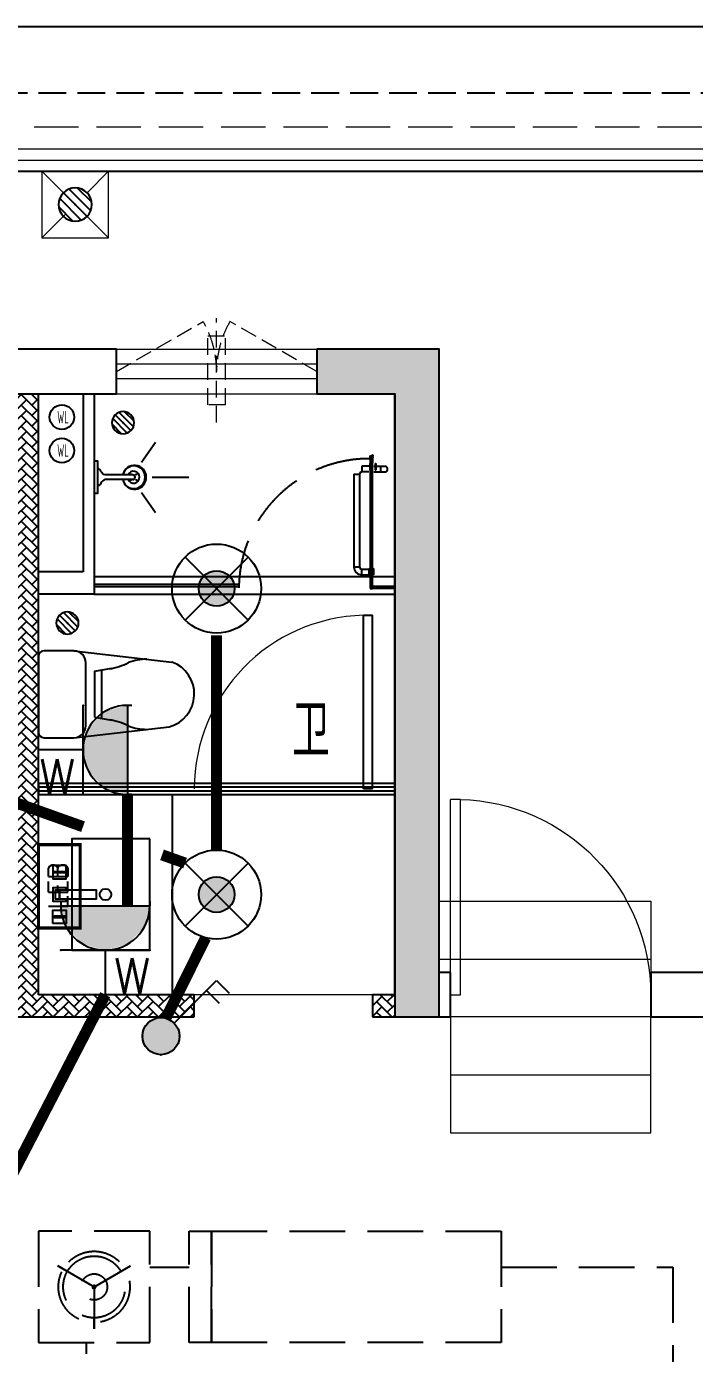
# Model space of a CAD drawing. Extents: x 3753737 to 4713801, y -857380 to 24339.
# Drawn here: x 4227660 to 4230660, y -792548 to -786586 of the extents above; entities that cross this region are included whole.
import ezdxf
from ezdxf.enums import TextEntityAlignment as Align

# ---------------------------------------------------------------- set-up
doc = ezdxf.new("R2010")
doc.units = 0
doc.header["$LTSCALE"] = 1000
doc.header["$MEASUREMENT"] = 0
for name, pattern in [('#P_--_20B1_001_t3$0$DASH', [0.35, 0.25, -0.1]), ('A户型$0$DASH', [0.35, 0.25, -0.1]), ('DASH', [0.35, 0.25, -0.1]), ('HIDDEN', [0.375, 0.25, -0.125])]:
    doc.linetypes.add(name, pattern=pattern)
doc.layers.get('0').update_dxf_attribs({"linetype": 'CONTINUOUS'})
for name, color, linetype in [('!!电气', 1, 'CONTINUOUS'), ('5fur', 175, 'CONTINUOUS'), ('COLU', 7, 'CONTINUOUS'), ('CURTWALL', 4, 'CONTINUOUS'), ('EQUIP-插座', 3, 'CONTINUOUS'), ('EQUIP-照明', 3, 'CONTINUOUS'), ('IP-bath&kitchen-JOHNSON', 4, 'CONTINUOUS'), ('LVTRY', 252, 'CONTINUOUS'), ('P-bath&kitchen-JOHNSON', 4, 'CONTINUOUS'), ('ROOF', 183, 'CONTINUOUS'), ('S-砼墙填充', 251, 'CONTINUOUS'), ('TEL_TEXT', 7, 'CONTINUOUS'), ('VPIPE-中水', 122, 'CONTINUOUS'), ('WALL', 252, 'CONTINUOUS'), ('WIRE-照明', 2, 'CONTINUOUS'), ('保温', 6, 'CONTINUOUS'), ('看线', 185, 'CONTINUOUS')]:
    doc.layers.add(name, color=color, linetype=linetype)
for name, color, linetype, lineweight in [('EQUIP-消防', 3, 'CONTINUOUS', 20), ('PUB_TEXT', 7, 'CONTINUOUS', 20), ('STAIR', 252, 'CONTINUOUS', 20), ('WINDOW', 146, 'CONTINUOUS', 20), ('平面-分水线', 189, 'CONTINUOUS', 15), ('平面-栏杆', 56, 'CONTINUOUS', 15), ('平面-看线', 252, 'CONTINUOUS', 15), ('平面-空调室内机', 176, 'CONTINUOUS', 9), ('平面-空调预留孔', 252, 'CONTINUOUS', 15)]:
    doc.layers.add(name, color=color, linetype=linetype, lineweight=lineweight)
doc.styles.add('_TEL_DIM', font='SIMPLEX', dxfattribs={"width": 0.8, "height": 3.5, "bigfont": 'HZTXT'})
doc.styles.get("Standard").update_dxf_attribs({"font": 'gbenor.shx', "bigfont": 'gbcbig.shx'})
pattern_1 = [(45, (0, 0), (0, 47.41575231924514), [100.584, -33.528]), (135, (23.70786, 23.70786), (3.05311331771918e-15, 47.41575231924513), [100.584, -33.528])]

# ---------------------------------------------------------------- blocks, each defined once
blk = doc.blocks.new('dongkong')
at = {"layer": '平面-空调预留孔', "color": 8, "linetype": 'HIDDEN', "ltscale": 0.3}
for p, q in [((-603796.0415180789, 210899.900060961), (-603796.0415180789, 210431.4859232727)), ((-603836.0415180789, 210820.9630630909), (-603836.0415180789, 210510.8096162414)), ((-603836.0415180789, 210820.9630630909), (-603756.0415180789, 210820.9630630909)), ((-603756.0415180789, 210820.9630630909), (-603756.0415180789, 210510.8096162414))]:
    blk.add_line(p, q, dxfattribs=at)
blk.add_lwpolyline([(-603756.0415180789, 210510.8096162414), (-603836.0415180789, 210510.8096162414)], dxfattribs=at)
blk = doc.blocks.new('dfgdfgsf')
at = {"layer": '5fur', "color": 252, "linetype": 'A户型$0$DASH'}
for p, q in [((2094650.822318503, -1252230.379037612), (2094477.879718294, -1252130.530580827)), ((2094632.326403065, -1252230.379037612), (2094805.269003275, -1252130.530580827)), ((2094891.574360784, -1252137), (2095069.08334725, -1252137)), ((2096469.08334725, -1252137), (2097241.400685381, -1252137)), ((2097241.400685381, -1252137), (2097241.400685381, -1254418.310339169)), ((2094641.574360784, -1252214.361104977), (2094641.574360784, -1252414.058018547)), ((2094607, -1252525.039726734), (2094607, -1252475.039726734))]:
    blk.add_line(p, q, dxfattribs=at)
for points in [[(2094891.574360784, -1251975.039726734), (2094391.574360784, -1251975.039726734), (2094391.574360784, -1252475.039726734), (2094891.574360784, -1252475.039726734)], [(2095169.08334725, -1252475.039726642), (2095069.08334725, -1252475.039726642), (2095069.08334725, -1251975.039726642), (2095169.08334725, -1251975.039726642)], [(2096469.08334725, -1252475.039726642), (2095169.08334725, -1252475.039726642), (2095169.08334725, -1251975.039726642), (2096469.08334725, -1251975.039726642)]]:
    blk.add_lwpolyline(points, close=True, dxfattribs=at)
for points, const_width in [([(2094521.350911075, -1252155.628685681), (2094477.879718293, -1252130.530580827)], 8.888888888888888), ([(2094761.797810494, -1252155.628685681), (2094805.269003274, -1252130.530580827)], 8.88888888888889), ([(2094641.574360784, -1252363.86180884), (2094641.574360784, -1252414.058018547)], 8.88888888888889)]:
    blk.add_lwpolyline(points, dxfattribs=dict(at, const_width=const_width))
for major_axis, ratio, start_param, end_param in [((-113.2638872716998, 113.2638872716998), 0.9999999999997511, 4.712388980384682, 10.99557428756427), ((-98.16203563551878, 98.16203563551878), 0.999999999998388, 4.712388980384681, 10.99557428756427), ((-41.53009199966709, 41.53009199966709), 0.9999999999975253, 4.71238898038469, 10.99557428756428)]:
    blk.add_ellipse((2094641.574360784, -1252225.039726734), major_axis=major_axis, ratio=ratio, start_param=start_param, end_param=end_param, dxfattribs=at)
blk = doc.blocks.new('$lvtry$00000171')
for p, q in [((-74.24621202462731, 10.60660171788186), (-10.60660171788186, 74.24621202462731)), ((-69.81875867368217, -27.39235180270043), (27.39235180242758, 69.81875867368217)), ((-53.03300858900184, -53.03300858886359), (53.03300858900184, 53.03300858886359)), ((-27.39235180242758, -69.81875867368217), (69.81875867368217, 27.39235180270043)), ((10.60660171788186, -74.24621202462731), (74.24621202462731, -10.60660171788186))]:
    blk.add_line(p, q)
blk.add_circle((0, 0), 75)
blk.add_point((0, 0))
blk = doc.blocks.new('R5T6Y7TRF')
at = {"layer": '平面-分水线', "color": 252, "elevation": -134.4000000000001}
blk.add_lwpolyline([(392484.8541893135, -26437.61814984633), (392784.8541893135, -26437.61814984633), (392784.8541893135, -26737.61814984633), (392484.8541893135, -26737.61814984633)], close=True, dxfattribs=at)
for points in [[(392484.8541893137, -26437.61814984609), (392581.6677419271, -26534.43170245946)], [(392688.0406367002, -26534.43170245946), (392784.8541893137, -26437.61814984609)], [(392484.8541893137, -26737.61814984609), (392593.291564103, -26629.18077505683)], [(392676.4168145243, -26629.18077505683), (392784.8541893137, -26737.61814984609)]]:
    blk.add_lwpolyline(points, dxfattribs=at)
at = {"layer": 'LVTRY', "color": 252}
blk.add_blockref('$lvtry$00000171', (392634.8541893135, -26587.61814984633, -134.4000000000001), dxfattribs=at)
blk = doc.blocks.new('GDGDGRD')
at = {"layer": 'S-砼墙填充'}
h = blk.add_hatch(color=252, dxfattribs=at)
h.dxf.hatch_style = 1
h.paths.add_polyline_path([(440466.5786993939, 295815.3630854118), (440466.5786993939, 295615.3630854118), (440816.533783895, 295615.3630854151), (440816.5337826959, 292815.3630859881), (441016.5337826959, 292815.3630859881), (441016.533783895, 295815.3630854151)])
at = {"layer": 'COLU', "color": 252}
blk.add_lwpolyline([(440466.5786993939, 295815.3630854118), (440466.5786993939, 295615.3630854118), (440816.533783895, 295615.3630854151), (440816.5337826959, 292815.3630859881), (441016.5337826959, 292815.3630859881), (441016.533783895, 295815.3630854151)], close=True, dxfattribs=at)
blk = doc.blocks.new('DSGDFGF')
blk.add_hatch(color=252).paths.add_polyline_path([(677792.0948928643, 343575.9044795057), (677790.945247743, 343578.6754569677), (677782.632315357, 343575.2265216037), (677783.7819604783, 343572.4555441417)])
at = {"color": 252}
for p, q in [((677780.9880316098, 343575.0856533385), (677792.7524742372, 343579.9665786644)), ((677781.6323658291, 343574.8116546075), (677782.17048578, 343575.0349140835)), ((677781.7727300618, 343558.7877033984), (677783.9726685529, 343558.3057798852)), ((677783.9726685529, 343558.3057798852), (677781.8258801228, 343558.3344869695)), ((677792.5791023793, 343566.792001689), (677782.079101353, 343566.7846337222)), ((677792.5576464697, 343568.0559877249), (677782.1242226405, 343568.0573197514)), ((677782.17048578, 343575.0349140835), (677783.5117384215, 343571.8021070444)), ((677782.3295456805, 343566.7848094617), (677782.3270431731, 343547.1833053526)), ((677783.5117384215, 343571.8021070444), (677792.7483299616, 343575.6342574489)), ((677787.3309414568, 343577.7172501164), (677787.3259471478, 343538.5980988075)), ((677792.9459211269, 343558.8559278402), (677790.7458596539, 343558.3745660713)), ((677790.7458596539, 343558.3745660713), (677792.8926553441, 343558.4027249973)), ((677791.40707732, 343578.8670644879), (677793.0544943778, 343579.5505579516)), ((677791.40707732, 343578.8670644879), (677792.7483299616, 343575.6342574489)), ((677792.329546658, 343566.791826573), (677792.3268176252, 343545.4160080955)), ((676468.8753845392, 342807.069641557), (676404.0679775509, 342871.8770485456)), ((676471.8270201067, 342832.4022772391), (676429.4006132327, 342874.828684113)), ((676415.258477608, 342775.8337347403), (676372.832070734, 342818.2601416143)), ((676440.5911132898, 342778.7853703078), (676375.7837063015, 342843.5927772964)), ((676457.6848844821, 342789.9758703651), (676386.9742063587, 342860.6865484883)), ((677752.3193099041, 342860.3318190202), (677792.3193099041, 342860.3318190241)), ((677752.3193099796, 342080.3318190202), (677752.3193099041, 342860.3318190202)), ((677792.3193099796, 342080.3318190241), (677792.3193099041, 342860.3318190241)), ((676451.7308107093, 342700.175474132), (676317.3319744077, 342700.175474132)), ((676451.7308107093, 342700.175474132), (676891.6440169881, 342650.0865951551)), ((676292.3319744077, 342675.175474132), (676292.3319744077, 342335.175474132)), ((676505.0032607093, 342363.4479241321), (676505.0032607093, 342646.903024132)), ((676543.6494503776, 342608.3882713533), (676622.4478282128, 342621.9583502086)), ((676543.6494503776, 342608.3882713533), (676543.649450378, 342401.9626769107)), ((676575.6129203779, 342613.89278579), (676575.6129203779, 342396.458162474)), ((676543.649450378, 342401.9626769107), (676622.4478282132, 342388.3925980554)), ((676451.7308107093, 342310.175474132), (676879.4269694709, 342358.8733100445)), ((676317.3319744077, 342310.175474132), (676451.7308107093, 342310.175474132)), ((677792.3193099796, 342080.3318190241), (677752.3193099796, 342080.3318190202))]:
    blk.add_line(p, q, dxfattribs=at)
for points in [[(676792.3298012011, 341855.337567487), (676442.3298012007, 341855.337567487), (676442.3298012011, 341355.6371492364), (676792.3298012007, 341355.6371492364)], [(676357.2296608228, 341735.4877446934), (676357.2296608232, 341675.4877446934), (676417.2296608232, 341675.4877446934), (676417.2296608232, 341735.4877446934)], [(676412.2296608228, 341708.4877446934), (676412.2296608228, 341702.4877446934), (676362.2296608228, 341702.4877446934), (676362.2296608228, 341708.4877446934)], [(676387.2296608232, 341585.4877446934), (676387.2296608228, 341625.4877446934), (676367.2296608228, 341625.4877446934), (676367.2296608232, 341585.4877446934)], [(676387.2296608228, 341625.4877446934), (676387.2296608232, 341585.4877446934), (676552.2296608228, 341585.4877446934), (676552.2296608232, 341625.4877446934)], [(676357.2296608228, 341475.4877446934), (676357.2296608228, 341535.4877446934), (676417.2296608228, 341535.4877446934), (676417.2296608228, 341475.4877446934)], [(676412.2296608228, 341502.4877446934), (676412.2296608232, 341508.4877446934), (676362.2296608232, 341508.4877446934), (676362.2296608232, 341502.4877446934)]]:
    blk.add_lwpolyline(points, close=True, dxfattribs=at)
blk.add_lwpolyline([(676417.2296608228, 341625.4877446934), (676417.2296608228, 341635.4877446934), (676357.2296608232, 341635.4877446934), (676357.2296608228, 341575.4877446934), (676417.2296608228, 341575.4877446934), (676417.2296608232, 341585.4877446934)], dxfattribs=at)
blk.add_circle((676593.4908165431, 341605.4877446934), 26, dxfattribs=at)
for centre, radius, start, end in [((677793.4899544469, 343561.8799983214), 13.51105029248686, 155.1523536758301, 208.9779472918613), ((677800.8262372996, 343573.5114288006), 20.48112573357894, 177.9914884891074, 196.9002533871183), ((677781.3549642822, 343574.1554058451), 1, 111.5265713365505, 175.7651598683885), ((677800.8730506601, 343573.5215271715), 19.52885339284392, 177.4658112272371, 196.248373089559), ((677795.954577047, 343562.2487149481), 14.59806099666519, 161.897335375885, 193.7146805687785), ((677781.8630078705, 343574.3680283585), 0.5, 112.7329724064442, 178.0541836348894), ((677782.1078064376, 343555.576496405), 0.5, 208.9779472918613, 24.22834859066465), ((677791.1560326809, 343559.6483127771), 9.42220170707689, 188.0154059306584, 204.2283485906647), ((677792.4817948093, 343555.4548808204), 0.5, 155.4186477765547, 330.1502239951137), ((677781.3818772887, 343560.532450597), 11.70614123311011, 335.4186477765547, 349.5176669162669), ((677816.4082569, 343571.0050704498), 24.03224306675829, 160.7608675390812, 187.0487373483804), ((677781.0403551958, 343562.2821468745), 12.3887641438454, 343.9450830201525, 21.34776538522304), ((677793.2008771887, 343578.885797779), 1.170107913508445, 340.0401063810795, 112.5329724066553), ((677781.2932454327, 343561.875538118), 13.39994098009156, 330.1502239951137, 25.08154449328612), ((677793.246101898, 343579.0887283746), 0.5, 340.7608675390812, 112.5329724066553), ((677813.7017490092, 343571.4403379513), 20.6409126368038, 160.0401063810795, 190.8473097315479), ((676317.3319744077, 342675.175474132), 25, 90, 180), ((676451.7308107088, 342646.9030241317), 53.27245000000253, 0, 90), ((676566.256129127, 342910.360941158), 293.8257332377133, 278.5171808091275, 296.4631460147689), ((676779.2421931787, 342438.8079979062), 224.0767612256723, 90, 111.4797808289061), ((676839.6828811681, 342506.4035720532), 152.7899563564, 285.0773243456341, 70.11812123085457), ((676566.256129127, 342099.9900071058), 293.8257332377133, 63.53685398523108, 81.48281919087255), ((676317.3319744077, 342335.175474132), 25, 180, 270), ((676451.7308107088, 342363.4479241321), 53.27245000000602, 270, 0), ((676779.2421931787, 342571.5429503578), 224.0767612256445, 248.5202191710939, 270)]:
    blk.add_arc(centre, radius, start, end, dxfattribs=at)
at = {"color": 252, "lineweight": 13}
blk.add_arc((677772.3193099796, 342080.3318190221), 780, 91.46928358689541, 180.0000000055445, dxfattribs=at)
at = {"color": 252, "extrusion": (0, 0, -1)}
blk.add_ellipse((676422.3295454204, 342825.3312094267), major_axis=(-35.3553390616549, 35.3553390616549), ratio=0.9999999999998849, start_param=5.49778714378208, end_param=11.78097245096167, dxfattribs=at)
at = {"color": 252}
blk.add_open_spline([(677782.3270431731, 343547.1833053526), (677783.2225082375, 343546.3844084057), (677785.0384523292, 343544.764298087), (677788.2315950908, 343548.5217681985), (677790.7770637416, 343546.5913199963), (677792.3268176252, 343545.4160080955)], degree=3, knots=[0, 0, 0, 0, 3.066329070407599, 6.218313121244897, 11.12413523619883, 11.12413523619883, 11.12413523619883, 11.12413523619883], dxfattribs=at)
blk.add_point((676422.3295454204, 342825.3312094267), dxfattribs=at)
at = {"layer": 'CURTWALL', "color": 252}
for p, q in [((676292.3193125755, 342105.3318188789), (677892.3193125913, 342105.3318190337)), ((676292.3193125755, 342105.3318188789), (676292.3193125804, 342055.3318188789)), ((677892.3193125913, 342105.3318190337), (677892.3193125962, 342055.3318190337)), ((676292.3193125771, 342088.6651522122), (677892.319312593, 342088.665152367)), ((676292.3193125788, 342071.9984855456), (677892.3193125946, 342071.9984857004)), ((676292.3193125804, 342055.3318188789), (677892.3193125962, 342055.3318190337))]:
    blk.add_line(p, q, dxfattribs=at)
at = {"layer": 'IP-bath&kitchen-JOHNSON', "color": 252}
for p, q in [((676492.3319719185, 343855.3312094221), (676492.331953106, 343055.0197000016)), ((676542.3319719185, 343855.3312094221), (676542.3319289016, 342955.0196913155)), ((676755.4934253928, 343548.528566928), (676817.2809552698, 343637.9535619311)), ((676542.3319719185, 343553.9336697603), (676542.3537818899, 343406.7208867643)), ((676715.8575761254, 343490.9102943449), (676591.5991509663, 343490.8918851235)), ((676715.8606918356, 343469.879896774), (676591.6022666765, 343469.8614875526)), ((676803.696527337, 343480.3080623398), (676966.9983928963, 343480.3322559524)), ((676755.5136416124, 343412.0732779072), (676817.3276658858, 343322.6665948082)), ((676492.331953106, 343055.0197000016), (676292.3295265906, 343055.0197000032)), ((676542.331932724, 343035.0196551088), (677892.3295454062, 343035.0196507949)), ((676542.331932724, 343000.0196551071), (677192.3295454478, 343000.0196505642)), ((676542.331932724, 342990.0196551071), (677192.3413922582, 342990.0196503444)), ((677192.3413922582, 342990.0196503444), (677192.3413922533, 343000.0196505642)), ((677892.3295454031, 342990.0196503291), (677792.3295457542, 342990.0196503627)), ((677792.3295457542, 342980.0196503627), (677792.329545758, 342990.0196503627)), ((676542.3319289016, 342955.0196913155), (676292.3295242395, 342955.0197074407)), ((676542.331932724, 342955.019720073), (677892.3295454059, 342955.0196507949)), ((677892.3295454031, 342980.0196503291), (677792.3295457542, 342980.0196503627))]:
    blk.add_line(p, q, dxfattribs=at)
blk.add_lwpolyline([(676542.3319719185, 343553.9336697603), (676558.1047700966, 343553.9360065429), (676558.126580068, 343406.7232235469), (676542.3537818899, 343406.7208867643)], dxfattribs=at)
for points in [[(676573.0120572598, 343506.6316037667, 0.3641418619200187), (676558.1100782104, 343518.1073396252, 0.0204951839784475)], [(676591.5991509663, 343490.8918851235, -0.2143900455666535), (676573.0120572598, 343506.6316037667, -7.649644273232357)], [(676591.7843340248, 343469.8615145264, 0.214893116671168), (676573.019850027, 343454.0320413563, 7.649644273232357)], [(676573.019850027, 343454.0320413563, -0.3641418619200349), (676558.1212719543, 343442.5518904647, -0.0204951839784475)]]:
    blk.add_lwpolyline(points, format="xyb", dxfattribs=at)
blk.add_arc((676715.8591339806, 343480.3950955594), 10.51519890083, 270.0084885244472, 90.0084885244472, dxfattribs=at)
for centre, major_axis, ratio, start_param, end_param in [((676723.6381181092, 343480.3962480368), (-0.007947577431149799, 53.64446784366916), 0.9875770290783108, 1.768090240399728, 7.656687720196345), ((676721.1153553405, 343480.3958742828), (0.00755019398102967, -50.96224354547061), 0.9900522014073144, -1.362970376127611, 4.504563029716158), ((676720.1120954764, 343480.395725647), (0.003971184709227316, -26.80467884093611), 0.9948122416210567, -1.167676844559286, 4.309269498205915), ((676707.0784556535, 343492.8506407556), (-1.43284560373854, -0.0002122800557429555), 0.8500000000096485, 4.712388980370823, 10.99557428755041), ((676707.0821466842, 343467.9369491475), (-1.432845603738555, -0.0002122799454670566), 0.8500000000096485, -1.570796326743344, 4.712388980436241), ((676731.5129137598, 343492.8542607866), (-1.432845603753048, -0.0002122803371705082), 0.8500000000010156, 4.712388980193717, 10.9955742873733), ((676731.5166047905, 343467.9405691784), (-1.432845603753064, -0.0002122802268945093), 0.8500000000010158, 4.712388980259137, 10.99557428743872)]:
    blk.add_ellipse(centre, major_axis=major_axis, ratio=ratio, start_param=start_param, end_param=end_param, dxfattribs=at)
at = {"layer": 'LVTRY', "color": 252}
for p, q in [((676292.319311518, 341155.3318184384), (676292.3193115267, 342055.3308562199)), ((676292.3193115267, 342055.3308562199), (676892.3193115271, 342055.3308562199)), ((676892.3193115271, 342055.3308562199), (676892.3193115182, 341155.3318184384)), ((676892.3193115182, 341155.3318184384), (676292.319311518, 341155.3318184384))]:
    blk.add_line(p, q, dxfattribs=at)
at = {"layer": 'P-bath&kitchen-JOHNSON', "color": 252}
for p, q in [((677776.6303113614, 343529.4548048538), (677744.95031163, 343529.4507602764)), ((677744.95031163, 343529.4507602764), (677744.9535472917, 343504.1067604618)), ((677782.2360026708, 343512.4154226825), (677782.2398266174, 343542.3674224311)), ((677782.2398266174, 343542.3674224311), (677788.5758265636, 343542.3666135194)), ((677792.3295455992, 343566.7835327702), (677782.3295456807, 343566.7848094617)), ((677782.3295456807, 343566.7848094617), (677782.3295458518, 342980.0209270555)), ((677785.1184337127, 343531.4569372017), (677785.1160026519, 343512.4150549952)), ((677785.1173955371, 343523.3251725378), (677785.1198265981, 343542.367054744)), ((677785.1198265981, 343542.367054744), (677787.423532445, 343540.0627606274)), ((677787.4215984105, 343524.9139607344), (677787.4202967978, 343514.7187608129)), ((677787.4215984105, 343524.9139607344), (677787.423532445, 343540.0627606274)), ((677788.5755324139, 343540.0626135522), (677788.5758265636, 343542.3666135194)), ((677788.5758265636, 343542.3666135194), (677790.3036059632, 343540.638392925)), ((677790.3035324257, 343540.06239294), (677790.3036058284, 343540.637339097)), ((677792.3295457703, 342980.0196503638), (677792.3295455992, 343566.7835327702)), ((677798.5183111951, 343529.4575992891), (677853.2383107445, 343529.4645853768)), ((677803.9392645855, 343542.3688931896), (677806.819264537, 343542.3692608783)), ((677803.9392645855, 343542.3688931896), (677803.9430885493, 343512.4168934405)), ((677806.819264537, 343542.3692608783), (677809.1235586847, 343540.0655550621)), ((677806.819264537, 343542.3692608783), (677806.8214895052, 343524.9417306737)), ((677806.8230885009, 343512.4172611294), (677806.8208635331, 343529.8447913342)), ((677809.1267943464, 343514.7215552478), (677809.1235586847, 343540.0655550621)), ((677830.2015465883, 343504.1176440517), (677830.1983109268, 343529.4616438664)), ((677709.242871261, 343493.7342012243), (677709.2210296938, 343078.0503174085)), ((677709.242871261, 343493.7342012243), (677734.5868710461, 343493.7374368862)), ((677734.5868710461, 343493.7374368862), (677734.565029479, 343078.0535530703)), ((677776.6335470229, 343504.1108050391), (677744.9535472917, 343504.1067604618)), ((677782.2360026708, 343512.4154226825), (677788.5720026172, 343512.4146137708)), ((677785.1160026519, 343512.4150549952), (677787.4202967978, 343514.7187608129)), ((677788.5722967668, 343514.7186137382), (677788.5720026172, 343512.4146137708)), ((677788.5720026172, 343512.4146137708), (677790.3002232413, 343514.1423931411)), ((677790.3002967787, 343514.7183931256), (677790.3002233759, 343514.1434469686)), ((677798.5215468572, 343504.1135994745), (677853.2415464063, 343504.1205855621)), ((677803.9430885493, 343512.4168934405), (677806.8230885009, 343512.4172611294)), ((677806.8230885009, 343512.4172611294), (677809.1267943464, 343514.7215552478)), ((677709.2210296938, 343078.0503174085), (677734.565029479, 343078.0535530703)), ((677744.9343530842, 343067.686876854), (677776.6143528158, 343067.6909214312)), ((677744.9375887462, 343042.3428770395), (677744.9343530842, 343067.686876854)), ((677778.9180586609, 343069.9952155498), (677776.6143528158, 343067.6909214312)), ((677776.6143528158, 343067.6909214312), (677776.6175884774, 343042.346921617)), ((677781.7980586418, 343069.9955832384), (677778.9180586609, 343069.9952155498)), ((677778.9180586609, 343069.9952155498), (677778.9218826251, 343040.0432158009)), ((677781.7980586418, 343069.9955832384), (677781.8018826058, 343040.0435834894)), ((677793.3180585504, 343069.9970539934), (677796.1980585019, 343069.9974216822)), ((677793.3218825144, 343040.045054245), (677793.3180585504, 343069.9970539934)), ((677796.2018824657, 343040.045421934), (677796.1980585019, 343069.9974216822)), ((677796.1980585019, 343069.9974216822), (677797.9262791271, 343068.2696423131)), ((677797.9296618646, 343041.77364253), (677797.9262791271, 343068.2696423131)), ((677744.9375887462, 343042.3428770395), (677776.6175884774, 343042.346921617)), ((677778.9218826251, 343040.0432158009), (677776.6175884774, 343042.346921617)), ((677781.8018826058, 343040.0435834894), (677778.9218826251, 343040.0432158009)), ((677793.3218825144, 343040.045054245), (677796.2018824657, 343040.045421934)), ((677782.3295458518, 342980.0209270555), (677792.3295457703, 342980.0196503638))]:
    blk.add_line(p, q, dxfattribs=at)
at = {"layer": 'P-bath&kitchen-JOHNSON', "color": 252, "linetype": 'DASH'}
blk.add_arc((677778.5077536344, 342977.5726101489), 586.199339652145, 89.7967155947477, 179.3922413721004, dxfattribs=at)
at = {"layer": 'P-bath&kitchen-JOHNSON', "color": 252}
blk.add_arc((677844.6778526714, 343516.7914923518), 15.29342111015146, 304.0529847197245, 55.96164514557246, dxfattribs=at)
for centre, major_axis, start_param, end_param in [((677744.9548709716, 343493.7387605658), (-0.001323679818178505, 10.36799992538068), 0, 1.570796326794897), ((677744.9330294044, 343078.0548767501), (-0.004559341591806618, 35.71199971055373), 1.570796326794897, 3.141592653589793), ((677744.9330294044, 343078.0548767501), (-0.001323679818178505, 10.36799992538068), 1.570796326794897, 3.141592653589793)]:
    blk.add_ellipse(centre, major_axis=major_axis, ratio=1, start_param=start_param, end_param=end_param, dxfattribs=at)
at = {"layer": 'LVTRY', "color": 252, "xscale": -0.6666666667107826, "yscale": 0.6666666667107826}
blk.add_blockref('$lvtry$00000171', (676672.3319719185, 343725.3312094244), dxfattribs=at)
blk = doc.blocks.new('VXVXVXDVXDVXVDX')
at = {"layer": '保温', "linetype": 'ByBlock', "ltscale": 10}
h = blk.add_hatch(dxfattribs=at)
h.set_pattern_fill('AR-HBONE', color=251, scale=55)
h.set_pattern_definition(pattern_1)
h.paths.add_polyline_path([(439216.5566533464, 295615.3630856458), (439116.5786833004, 295615.3630856572), (439116.5787228292, 292815.3647226573), (439216.5566928774, 292815.205914998)])
h = blk.add_hatch(dxfattribs=at)
h.set_pattern_fill('AR-HBONE', color=251, scale=55)
h.set_pattern_definition(pattern_1)
h.paths.add_polyline_path([(439916.5440366926, 292815.3630695704), (439916.5439957516, 292915.3630695795), (439216.5439890579, 292915.3663425051), (439216.544029999, 292815.366342496)])
h = blk.add_hatch(dxfattribs=at)
h.set_pattern_fill('AR-HBONE', color=251, scale=55)
h.set_pattern_definition([(45, (-568246.0734569386, -58773.16821852978), (0, 47.41575231924514), [100.584, -33.528]), (135, (-568222.3655969386, -58749.46035852976), (3.05311331771918e-15, 47.41575231924513), [100.584, -33.528])])
h.paths.add_polyline_path([(440816.5338031878, 292815.363078409), (440816.5337622468, 292915.3630784181), (440716.5439890287, 292915.3663510867), (440716.5440299697, 292815.3663510776)])
at = {"layer": '保温', "color": 251, "linetype": 'ByBlock', "ltscale": 10}
blk.add_line((439016.5787126687, 295615.3630856501), (439216.5787126677, 295615.3630856458), dxfattribs=at)
blk = doc.blocks.new('$WINLIB2D$00000001')
at = {"color": 0}
for points in [[(-0.4999999999999964, 0.5000000000000142), (-0.4999999999999964, -0.4999999999999858)], [(-0.4999999999999964, 0.5000000000000142), (0.5000000000000036, 0.5000000000000142)], [(0.5000000000000036, -0.4999999999999858), (0.5000000000000036, 0.5000000000000142)], [(0.5000000000000036, 0.1666666666666714), (-0.4999999999999964, 0.1666666666666714)], [(0.5000000000000036, -0.1666666666666572), (-0.4999999999999964, -0.1666666666666572)], [(-0.4999999999999964, -0.4999999999999858), (0.5000000000000036, -0.4999999999999858)]]:
    blk.add_lwpolyline(points, dxfattribs=at)
blk = doc.blocks.new('$DorLib2D$00000001')
for p, q in [((0.45, 0.9750000000000001), (0.5000000000000002, 0.9750000000000001)), ((0.45, 0), (0.45, 0.9750000000000001)), ((0.5, 0), (0.5, 0.9750000000000001)), ((0.5, 0), (0.45, 0))]:
    blk.add_line(p, q)
at = {"lineweight": 13}
blk.add_arc((0.475, 0), 0.975, 91.4692835813538, 180, dxfattribs=at)
blk = doc.blocks.new('A$C100F5A36')
at = {"layer": 'ROOF', "color": 252, "ltscale": 0.8}
for points in [[(28702.46590146422, -8232.399925138801), (35552.46589796478, -8232.399925307138), (35552.46589804674, -9232.399951153784), (36802.46591667365, -9232.400023083203)], [(28702.46590144839, -8882.399925138801), (34902.46589801786, -8882.399925291073), (34902.46589809982, -9882.399913750356), (36802.46589077916, -9882.40001732891)]]:
    blk.add_lwpolyline(points, dxfattribs=at)
at = {"layer": 'STAIR', "color": 252}
blk.add_line((33152.46589203551, -12682.39992387558), (32252.46589227114, -12682.3999247771), dxfattribs=at)
for points in [[(32202.46589170396, -12422.39992473717), (32202.46589152375, -12162.39992473717), (33152.46588950697, -12162.39992383891), (33152.46589331282, -12422.39992383891)], [(32202.4658905142, -12682.39992471831), (32202.46589033399, -12422.39992471831), (33152.46588968672, -12422.39992383891), (33152.4658934921, -12682.39992405754)], [(32252.46589185204, -12682.39992481214), (32252.46589202993, -12942.39992481214), (33152.48834962538, -12942.39992399444), (33152.48835307267, -12682.39992399444)], [(32252.46589202993, -12942.39992481214), (32252.46589220827, -13202.39992481214), (33152.48834983539, -13202.39992399444), (33152.48835328314, -12942.39992399444)]]:
    blk.add_lwpolyline(points, dxfattribs=at)
at = {"layer": 'VPIPE-中水', "color": 252, "linetype": 'Continuous'}
for centre in [(30507.61663865577, -9987.399924384663), (30507.61663865577, -10137.39992438466)]:
    blk.add_circle(centre, 55, dxfattribs=at)
at = {"layer": 'WALL', "color": 252}
for p, q in [((30752.46590559552, -9682.399925377791), (30302.4659010064, -9682.399925363483)), ((30752.46590558916, -9882.399925377815), (30752.46590559552, -9682.399925377791)), ((32202.4659010057, -9682.399925423946), (31652.46590559545, -9682.399925406431)), ((31652.46590559545, -9682.399925406431), (31652.46590558909, -9882.399925406453)), ((32202.46590093585, -12482.39992481882), (32202.4659010057, -9682.399925423946)), ((30402.46590091848, -12582.39992521106), (30402.46590097595, -9882.399925366668)), ((30402.46590097595, -9882.399925366668), (30752.46590558916, -9882.399925377815)), ((31652.46590558909, -9882.399925406453), (32002.46590100072, -9882.399925417581)), ((32002.46590093336, -12582.39992499996), (32002.46590100072, -9882.399925417581)), ((32252.46589187782, -12482.39992482193), (32202.46590093585, -12482.39992481882)), ((32252.46589186536, -12682.39992482193), (32252.46589187782, -12482.39992482193)), ((34052.47731197572, -12482.39992493407), (33152.46589187782, -12482.399924878)), ((33152.46589187782, -12482.399924878), (33152.46589186536, -12682.39992487799)), ((31102.431197795, -12582.3999251187), (30402.46590091848, -12582.39992521106)), ((31102.43119780819, -12682.39992511871), (31102.431197795, -12582.3999251187)), ((32002.46590093336, -12582.39992499996), (31902.431197795, -12582.39992501315)), ((31902.431197795, -12582.39992501315), (31902.43119780819, -12682.39992501316)), ((30302.46590093166, -12682.39992522425), (31102.43119780819, -12682.39992511871)), ((31902.43119780819, -12682.39992501316), (32102.46590094656, -12682.39992498676)), ((32102.46590092807, -12682.39992481261), (32252.46589186536, -12682.39992482193)), ((33152.46589186536, -12682.39992487799), (33852.47731197122, -12682.39992492162))]:
    blk.add_line(p, q, dxfattribs=at)
at = {"layer": 'WINDOW', "color": 252, "linetype": 'DASH'}
for p, q in [((31102.43119779501, -12582.39992511871), (31102.4311978082, -12682.39992511871)), ((31902.4311978082, -12682.39992501316), (31902.43119779501, -12582.39992501316))]:
    blk.add_line(p, q, dxfattribs=at)
at = {"layer": 'WINDOW', "color": 252}
blk.add_line((31902.43119779501, -12582.39992501316, 800), (31102.43119779501, -12582.39992511871, 800), dxfattribs=at)
at = {"layer": 'WINDOW', "color": 252, "linetype": 'DASH', "ltscale": 0.3}
for points in [[(30752.3736998355, -9782.39991698647), (31142.12688914407, -9557.472258670488, -0.131605288826864), (31202.37369988579, -9782.399916957598)], [(31652.37369993515, -9782.39991698647), (31262.62051062658, -9557.472258670488, 0.131605288826864), (31202.37369988579, -9782.399916957598)]]:
    blk.add_lwpolyline(points, format="xyb", dxfattribs=at)
at = {"layer": '平面-栏杆', "color": 252}
for points in [[(28702.46590145072, -8782.399925138801), (35002.46589800948, -8782.399925293634), (35002.4658980919, -9782.399919504765), (36802.46589077916, -9782.40001732891)], [(28702.46590144979, -8832.399925138801), (34952.46589801367, -8832.399925292353), (34952.4658980961, -9832.399916627677), (36802.46589077916, -9832.40001732891)]]:
    blk.add_lwpolyline(points, dxfattribs=at)
at = {"layer": '平面-看线', "color": 252, "linetype": 'DASH', "ltscale": 0.8}
blk.add_lwpolyline([(28702.46590145305, -8682.399925138801), (35102.46589800157, -8682.399925295962), (35102.46589808352, -9682.399925259175), (36802.46589077916, -9682.400023083203)], dxfattribs=at)
at = {"layer": '看线', "color": 252, "linetype": '#P_--_20B1_001_t3$0$DASH', "ltscale": 0.5}
blk.add_lwpolyline([(36802.46589077916, -9532.39698195213), (35252.46590312338, -9532.377773856046), (35252.46590305865, -8532.399925299454), (28702.46544656344, -8532.399925158592)], dxfattribs=at)
at = {"color": 252}
for name, p in [('GDGDGRD', (-408814.112811693, -305497.7630110036)), ('VXVXVXDVXDVXVDX', (-408814.112811693, -305497.7630110036)), ('DSGDFGF', (-645889.8881136938, -353737.7317520331))]:
    blk.add_blockref(name, p, dxfattribs=at)
at = {"color": 252, "xscale": -1}
blk.add_blockref('R5T6Y7TRF', (423202.3041017586, 17555.21821120335, 134.4000000000001), dxfattribs=at)
at = {"layer": 'WINDOW', "color": 252}
for name, p, xscale, yscale, zscale, rotation in [('$WINLIB2D$00000001', (31202.46590559231, -9782.399925392121), -900, 200, -900, 179.9999999981768), ('$DorLib2D$00000001', (32702.4658918716, -12582.39992484998), 900, -900, 900, 179.9999999964306)]:
    blk.add_blockref(name, p, dxfattribs=dict(at, xscale=xscale, yscale=yscale, zscale=zscale, rotation=rotation))
blk.add_blockref('dfgdfgsf', (-2063989.108700188, 1238329.789241821), dxfattribs=at)
at = {"layer": '平面-空调室内机', "color": 252, "ltscale": 0.3, "rotation": 180}
blk.add_blockref('dongkong', (-572593.5756143252, 200888.4100976834), dxfattribs=at)
at = {"layer": 'PUB_TEXT', "color": 252, "width": 0.6}
for p in [(30486.61663865577, -10015.39992438466), (30486.61663865577, -10165.39992438466)]:
    blk.add_text('WL', height=56.00000000000001, dxfattribs=at).set_placement(p)
at = {"layer": 'PUB_TEXT', "color": 252}
blk.add_text('卫', height=236.3120567375886, dxfattribs=at).set_placement((31541.5524704745, -11513.5889065105))
blk = doc.blocks.new('$equip$00001149')
for p, q in [((-0.353553390592424, 0.353553390592424), (0.353553390592424, -0.353553390592424)), ((0.353553390592424, 0.353553390592424), (-0.353553390592424, -0.353553390592424))]:
    blk.add_line(p, q)
for radius in [0.5, 0.2]:
    blk.add_circle((0, 0), radius)
for points in [[(-0.09999999999854481, 0.1732050807586347), (0.09999999999854481, 0.1732050807586347), (-0.1732050807586347, 0.09999999999854481), (0.1732050807586347, 0.09999999999854481)], [(0, 0.2000000000007276), (0, 0.2000000000007276), (-0.09999999999854481, 0.1732050807586347), (0.09999999999854481, 0.1732050807586347)], [(-0.1732050807586347, 0.09999999999854481), (0.1732050807586347, 0.09999999999854481), (-0.2000000000007276, 0), (0.2000000000007276, 0)], [(-0.1732050807586347, -0.09999999999854481), (0.1732050807586347, -0.09999999999854481), (-0.2000000000007276, 0), (0.2000000000007276, 0)], [(-0.09999999999854481, -0.1732050807586347), (0.09999999999854481, -0.1732050807586347), (-0.1732050807586347, -0.09999999999854481), (0.1732050807586347, -0.09999999999854481)], [(0, -0.2000000000007276), (0, -0.2000000000007276), (-0.09999999999854481, -0.1732050807586347), (0.09999999999854481, -0.1732050807586347)]]:
    blk.add_solid(points)
at = {"flags": 9}
blk.add_attdef('A', (0, 0), '', height=2e-05, dxfattribs=at)
blk = doc.blocks.new('$equip$00001764')
for p, q in [((-0.5, 1.049999999999272), (-0.5, 1)), ((0.5, 1.049999999999272), (0.5, 1)), ((-0.5, 1), (0.5, 1)), ((0.5, 0.5), (-0.5, 0.5)), ((0, 0.5), (0, 0))]:
    blk.add_line(p, q)
blk.add_arc((0, 1), 0.500000000000025, 180, 0)
for p in [(-0.5, 0.5), (0.5, 0.5), (0, 0)]:
    blk.add_point(p)
for points in [[(0.4330127018911298, 0.75), (-0.4330127018911298, 0.75), (0.5, 1), (-0.5, 1)], [(0.25, 0.5669872981052322), (-0.25, 0.5669872981052322), (0.4330127018911298, 0.75), (-0.4330127018911298, 0.75)], [(0, 0.5), (0, 0.5), (0.25, 0.5669872981052322), (-0.25, 0.5669872981052322)]]:
    blk.add_solid(points)
at = {"color": 7, "style": '_TEL_DIM'}
blk.add_attdef('$TEXT$', text='', height=0.4, dxfattribs=at).set_placement((0.3030595533709857, 0.2110205339395179), align=Align.MIDDLE_CENTER)
at = {"color": 7, "style": '_TEL_DIM', "flags": 1}
blk.add_attdef('A', text='', height=2e-05, dxfattribs=at).set_placement((0, 0), align=Align.MIDDLE_CENTER)
blk = doc.blocks.new('$equip$00002389')
for p, q in [((-0.6499923809533357, 0.6500100000048405), (-0.6499923809533357, 1.000000338535756e-05)), ((0.6500076190495747, 0.6500100000048405), (-0.6499923809533357, 0.6500100000048405)), ((0.6500076190495747, 1.000000338535756e-05), (0.6500076190495747, 0.6500100000048405)), ((-0.6499923809533357, 1.000000338535756e-05), (0.6500076190495747, 1.000000338535756e-05))]:
    blk.add_line(p, q)
at = {"const_width": 0.05}
blk.add_lwpolyline([(-0.6499923809533357, 0.6500100000048405), (0.6500076190495747, 0.6500100000048405), (0.6500076190495747, 1.000000338535756e-05), (-0.6499923809533357, 1.000000338535756e-05), (-0.6499923809533357, 0.6500100000048405), (0.6500076190495747, 0.6500100000048405)], dxfattribs=at)
for p in [(7.619048119522631e-06, 0.6500100000048405), (-0.6499923809533357, 0.325010000000475), (0.6500076190495747, 0.325010000000475), (7.619048119522631e-06, 1.000000338535756e-05)]:
    blk.add_point(p)
at = {"color": 7, "style": '_TEL_DIM'}
blk.add_attdef('$TEXT$', text='', height=0.3, dxfattribs=at).set_placement((0.006245616925298236, 0.3429858970193891), align=Align.MIDDLE_CENTER)
at = {"color": 7, "style": '_TEL_DIM', "flags": 1}
blk.add_attdef('A', text='', height=2e-05, dxfattribs=at).set_placement((0, 0), align=Align.MIDDLE_CENTER)
blk = doc.blocks.new('$equip$00001963')
for p, q in [((0.1473139127447212, 0.3556472460822988), (0.624999999996362, 0.8333333333339397)), ((0.624999999996362, 0.8333333333339397), (0.7664213562347868, 0.6919119770955149)), ((0.5118629150056222, 0.7201962483431998), (0.653284271244047, 0.578774892108413))]:
    blk.add_line(p, q)
blk.add_circle((-3.637978807091713e-12, 0.2083333333339397), 0.2083333333334168)
for p in [(0, 0.4166666666660603), (-0.2083333333393966, 0.2083333333375776), (0.2083333333284827, 0.2083333333375776), (0, 0)]:
    blk.add_point(p)
for points in [[(-0.1804219591249421, 0.312500000001819), (0.1804219591176661, 0.312500000001819), (-0.2083333333357587, 0.2083333333339397), (0.2083333333284827, 0.2083333333339397)], [(-0.1041666666715173, 0.3887552924552438), (0.1041666666642413, 0.3887552924552438), (-0.1804219591249421, 0.312500000001819), (0.1804219591176661, 0.312500000001819)], [(-3.637978807091713e-12, 0.4166666666660603), (-3.637978807091713e-12, 0.4166666666660603), (-0.1041666666715173, 0.3887552924552438), (0.1041666666642413, 0.3887552924552438)], [(-0.1804219591249421, 0.1041666666660603), (0.1804219591176661, 0.1041666666660603), (-0.2083333333357587, 0.2083333333339397), (0.2083333333284827, 0.2083333333339397)], [(-0.1041666666715173, 0.02791137421263556), (0.1041666666642413, 0.02791137421263556), (-0.1804219591249421, 0.1041666666660603), (0.1804219591176661, 0.1041666666660603)], [(-3.637978807091713e-12, 1.818989403545856e-12), (-3.637978807091713e-12, 1.818989403545856e-12), (-0.1041666666715173, 0.02791137421263556), (0.1041666666642413, 0.02791137421263556)]]:
    blk.add_solid(points)
at = {"layer": 'TEL_TEXT', "style": '_TEL_DIM', "flags": 1}
blk.add_attdef('A', text='', height=2e-05, dxfattribs=at).set_placement((0, 0), align=Align.MIDDLE_CENTER)

msp = doc.modelspace()

# ---------------------------------------------------------------- block references
at = {"layer": '!!电气'}
msp.add_blockref('A$C100F5A36', (4197310.978776064, -778353.575115452), dxfattribs=at)

# ---------------------------------------------------------------- next in the draw order: linework, layer by layer
at = {"layer": 'WIRE-照明', "color": 2, "linetype": 'Continuous', "const_width": 50}
for points in [[(4228513.404860691, -790285.9576929894), (4228513.404860691, -789321.1040389473)], [(4226449.531682782, -789659.238114478), (4227913.409973791, -790181.0681958069)], [(4228113.409973882, -790535.9750490468), (4228113.409973883, -790035.9208173567)], [(4228268.339855034, -790307.5903868473), (4228371.983504454, -790344.5363367517)], [(4228285.525311576, -791041.7242633945), (4228464.357977668, -790679.8504552722)], [(4226126.179294709, -794587.9185342486), (4228013.409973888, -790935.9750490468)], [(4228284.243309306, -791044.3184373421), (4228285.525311576, -791041.7242633945)]]:
    msp.add_lwpolyline(points, dxfattribs=at)

# ---------------------------------------------------------------- next in the draw order: block references
at = {"layer": 'EQUIP-插座', "color": 6}
ref = msp.add_blockref('$equip$00001764', (4227713.409973888, -789835.9208173482), dxfattribs=dict(at, xscale=400, yscale=400, zscale=400, rotation=269.9999999987747))
ref.add_attrib('$TEXT$', 'W', dxfattribs={"layer": '0', "color": 7, "height": 160, "style": '_TEL_DIM'}).set_placement((4227797.818187462, -789957.1446386985), align=Align.MIDDLE_CENTER)
at = {"layer": 'EQUIP-插座', "color": 2, "xscale": 400, "yscale": 400, "zscale": 400}
msp.add_blockref('$equip$00001764', (4228013.444677338, -790935.9750490468), dxfattribs=at).add_auto_attribs({'$TEXT$': 'W'})
at = {"layer": 'EQUIP-消防', "color": 7, "xscale": 288, "yscale": 288, "zscale": 288, "rotation": 90}
msp.add_blockref('$equip$00002389', (4227900.612853894, -790448.7766267487), dxfattribs=at).add_auto_attribs({'$TEXT$': 'LEB'})
at = {"layer": 'EQUIP-照明', "color": 2, "xscale": 400, "yscale": 400, "zscale": 400}
for p in [(4228513.422212323, -789110.9750448153), (4228513.404860691, -790485.9576929894)]:
    msp.add_blockref('$equip$00001149', p, dxfattribs=at)
at = {"layer": 'EQUIP-照明', "color": 1, "xscale": 400, "yscale": 400, "zscale": 400}
msp.add_blockref('$equip$00001963', (4228263.409975974, -791205.4028291665), dxfattribs=at)

doc.saveas('drawing.dxf')
